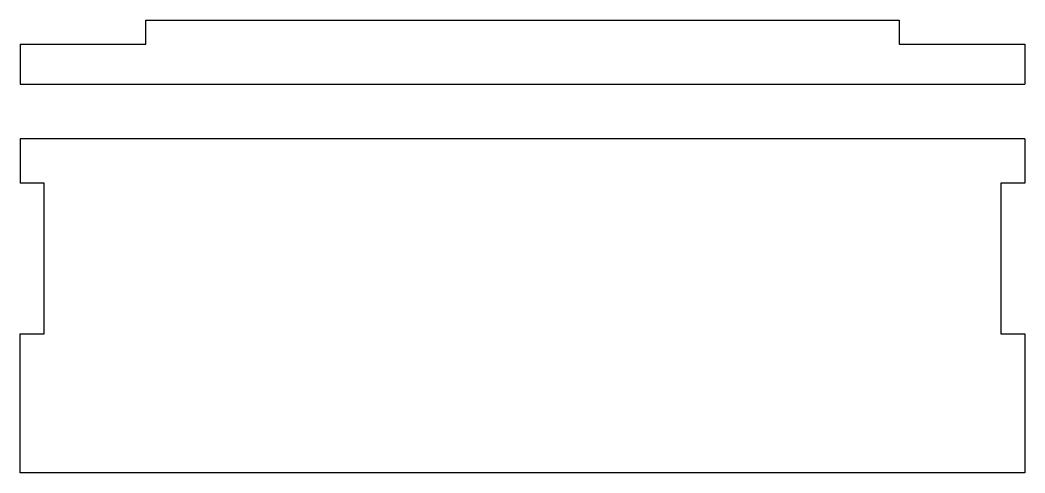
# Model space of a CAD drawing. Header units: millimetres. Extents: x -100 to 100, y -90 to 0.
import ezdxf

# ---------------------------------------------------------------- set-up
doc = ezdxf.new("R2010")
doc.units = ezdxf.units.MM
doc.layers.get('0').update_dxf_attribs({"linetype": 'CONTINUOUS'})

msp = doc.modelspace()

# ---------------------------------------------------------------- linework, layer by layer
for p, q in [((-75, -4.8), (-75, 0)), ((-75, 0), (75, 0)), ((75, 0), (75, -4.8)), ((-100, -4.8), (-75, -4.8)), ((-100, -4.8), (-100, -12.77)), ((75, -4.8), (100, -4.8)), ((100, -4.8), (100, -12.77)), ((-100, -12.77), (100, -12.77)), ((100, -23.65), (-100, -23.65)), ((-100, -23.65), (-100, -32.5)), ((100, -23.65), (100, -32.5)), ((-95.2, -32.5), (-100, -32.5)), ((-95.2, -62.5), (-95.2, -32.5)), ((100, -32.5), (95.2, -32.5)), ((95.2, -32.5), (95.2, -62.5)), ((-100, -90.2), (-100, -62.5)), ((-100, -62.5), (-95.2, -62.5)), ((95.2, -62.5), (100, -62.5)), ((100, -62.5), (100, -90.2)), ((100, -90.2), (-100, -90.2))]:
    msp.add_line(p, q)

doc.saveas('drawing.dxf')
